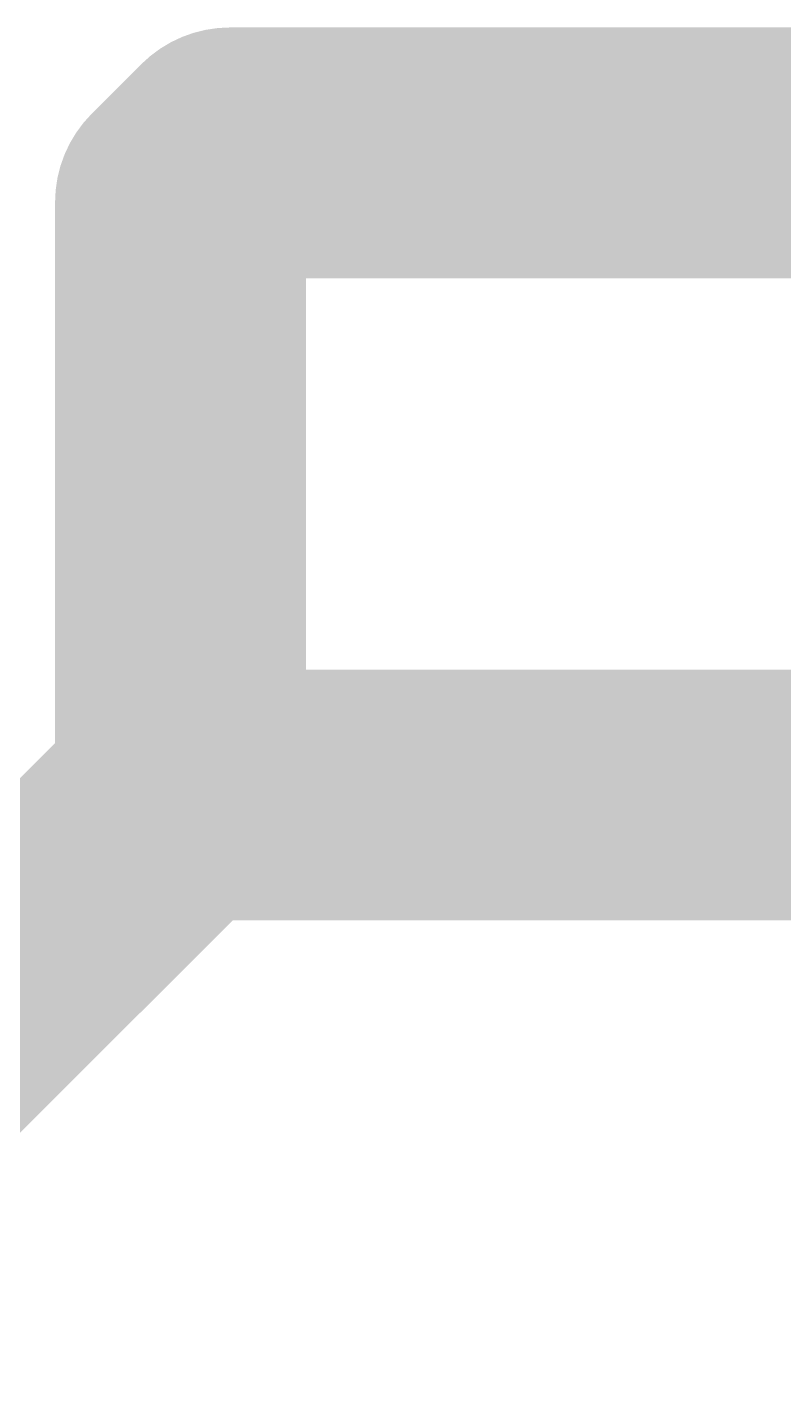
# Model space of a CAD drawing. Extents: x 6.7 to 91.9, y 5.9 to 27.4.
# Drawn here: x 43.22 to 43.985, y 14.963 to 16.352 of the extents above; entities that cross this region are included whole.
import ezdxf

# ---------------------------------------------------------------- set-up
doc = ezdxf.new("R2010")
doc.units = 0
doc.layers.add('1', color=22, linetype='CONTINUOUS')

msp = doc.modelspace()

# ---------------------------------------------------------------- linework, layer by layer
at = {"layer": '1', "const_width": 0.254}
for points in [[(43.425, 16.225), (43.375, 16.175)], [(44.46, 16.225), (43.425, 16.225)], [(43.375, 16.175), (43.375, 15.575)], [(43.375, 15.575), (42.89, 15.09)], [(44.46, 15.575), (43.375, 15.575)]]:
    msp.add_lwpolyline(points, dxfattribs=at)
at = {"layer": '1', "const_width": 0.127}
for points in [[(43.425, 16.2885, 1), (43.425, 16.1615)], [(43.4699, 16.1801, 1), (43.3801, 16.2699)], [(43.4385, 16.175, 1), (43.3115, 16.175)], [(43.3301, 16.2199, 1), (43.4199, 16.1301)], [(43.375, 15.6385, 1), (43.375, 15.5115)], [(43.4199, 15.5301, 1), (43.3301, 15.6199)], [(43.3115, 15.575, 1), (43.4385, 15.575)]]:
    msp.add_lwpolyline(points, format="xyb", dxfattribs=at)

doc.saveas('drawing.dxf')
